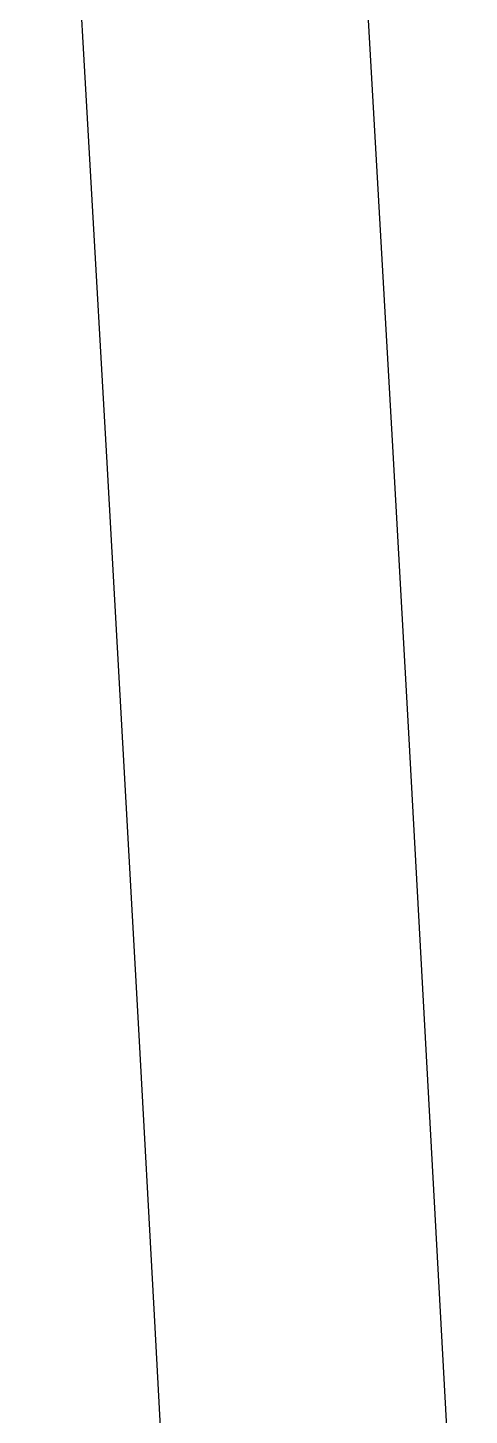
# Model space of a CAD drawing. Header units: millimetres. Extents: x 0 to 285450075, y -3000605 to 8125189010.
# Drawn here: x 6236493.651 to 6236495.195, y 5216255.808 to 5216260.657 of the extents above; entities that cross this region are included whole.
import ezdxf

# ---------------------------------------------------------------- set-up
doc = ezdxf.new("R2010")
doc.units = ezdxf.units.MM
doc.layers.add('ИС_Размер', color=3, linetype='Continuous', lineweight=18)
doc.layers.add('Основное направление 30.05.Верх покрытия', color=7, linetype='Continuous')

msp = doc.modelspace()

# ---------------------------------------------------------------- linework, layer by layer
at = {"layer": 'ИС_Размер', "linetype": 'Continuous'}
msp.add_circle((6226064.7742, 5217311.3687), 148840.0322, dxfattribs=at)
at = {"layer": 'Основное направление 30.05.Верх покрытия', "color": 6, "flags": 128}
msp.add_lwpolyline([(6236494.1477, 5216255.1579), (6236494.0937, 5216256.1578), (6236494.039, 5216257.1577), (6236493.9836, 5216258.1576), (6236493.9276, 5216259.1575), (6236493.8709, 5216260.1573), (6236493.8135, 5216261.1572), (6236493.7554, 5216262.1571), (6236493.6967, 5216263.1569), (6236493.6373, 5216264.1568), (6236493.5773, 5216265.1567), (6236493.5165, 5216266.1565), (6236493.4551, 5216267.1564), (6236493.393, 5216268.1562), (6236493.3303, 5216269.1561), (6236493.2669, 5216270.156), (6236493.2028, 5216271.1558), (6236493.1381, 5216272.1557), (6236493.0726, 5216273.1555), (6236493.0065, 5216274.1554), (6236492.9398, 5216275.1552), (6236492.8723, 5216276.1551)], dxfattribs=at)
at = {"layer": 'Основное направление 30.05.Верх покрытия', "color": 5, "flags": 128}
msp.add_lwpolyline([(6236495.1463, 5216255.2119), (6236495.0922, 5216256.2125), (6236495.0375, 5216257.213), (6236494.9821, 5216258.2135), (6236494.926, 5216259.2141), (6236494.8692, 5216260.2146), (6236494.8118, 5216261.2152), (6236494.7537, 5216262.2157), (6236494.6949, 5216263.2162), (6236494.6355, 5216264.2168), (6236494.5754, 5216265.2173), (6236494.5146, 5216266.2178), (6236494.4532, 5216267.2184), (6236494.3911, 5216268.2189), (6236494.3283, 5216269.2194), (6236494.2648, 5216270.2199), (6236494.2007, 5216271.2204), (6236494.1359, 5216272.221), (6236494.0704, 5216273.2215), (6236494.0043, 5216274.222), (6236493.9375, 5216275.2225)], dxfattribs=at)

doc.saveas('drawing.dxf')
